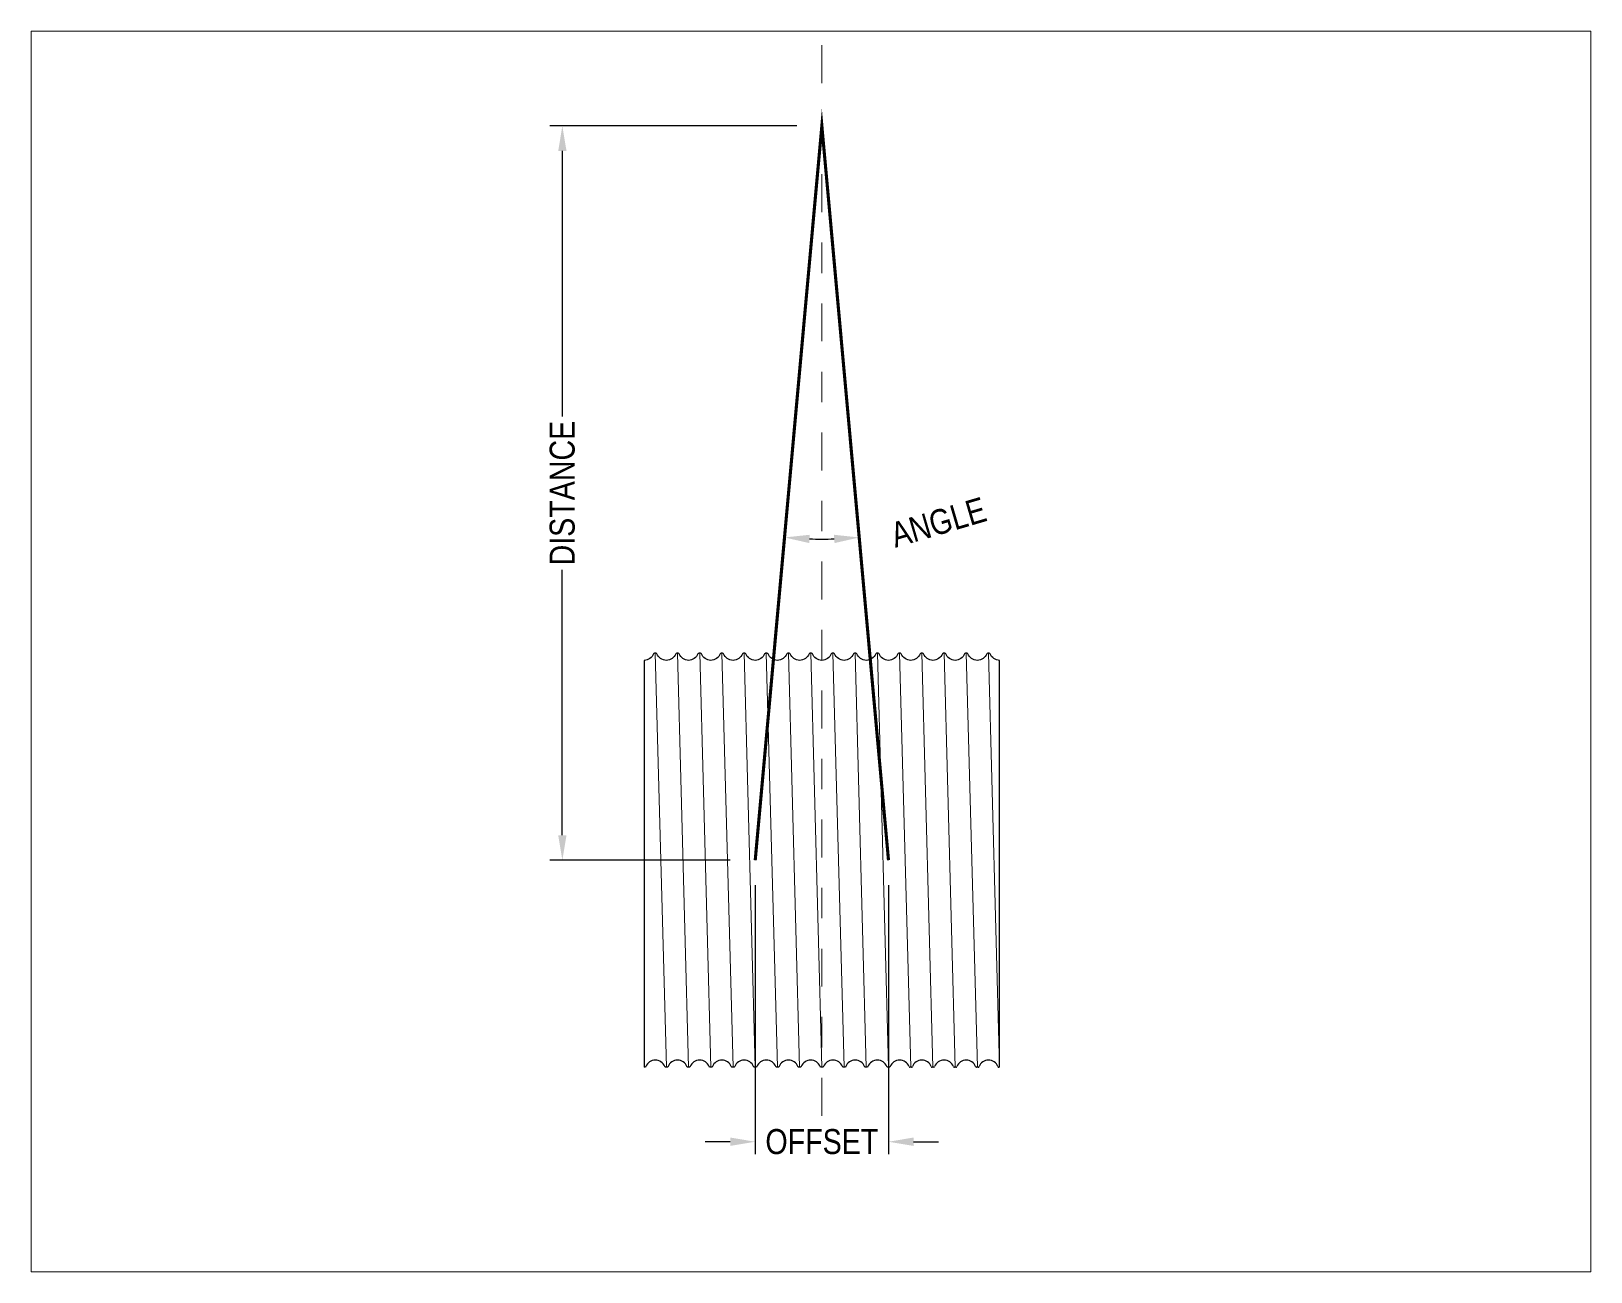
# Paper-space layout 'ANSI A' of a CAD drawing. Header units: inches. Extents: x 1.34 to 10.29, y 0.62 to 7.74.
# The model-space entities are those that its viewports show. They can reach past a viewport. Long polylines and large blocks are cut down to what shows.
import ezdxf

# ---------------------------------------------------------------- set-up
doc = ezdxf.new("R2010")
doc.units = ezdxf.units.IN
doc.header["$LTSCALE"] = 0.1
doc.header["$MEASUREMENT"] = 0
doc.header["$PDMODE"] = 35
doc.linetypes.add('CENTER', pattern=[2, 1.25, -0.25, 0.25, -0.25])
for name, color, linetype, lineweight in [('..01 - Medium', 7, 'Continuous', 25), ('..02 - Light', 142, 'Continuous', 9), ('..05 - Center', 84, 'CENTER', 9), ('..09 - Hatch', 8, 'Continuous', 9)]:
    doc.layers.add(name, color=color, linetype=linetype, lineweight=lineweight)
doc.styles.add('prg 03 - Standard', font='ARIALN.TTF')
doc.dimstyles.new('prg - inch - 16', dxfattribs={"dimtxt": 0.125, "dimasz": 0.125, "dimexe": 0.0625, "dimexo": 0.125, "dimgap": 0.03125, "dimtad": 0, "dimdec": 4, "dimzin": 3, "dimdsep": 46, "dimlunit": 4, "dimtxsty": 'prg 03 - Standard', "dimcen": 0.0625, "dimclrd": 256, "dimclre": 256, "dimclrt": 256, "dimadec": 0, "dimazin": 2, "dimtfac": 1, "dimtdec": 4, "dimtofl": 0, "dimtmove": 0, "dimatfit": 3, "dimfxl": 1, "dimfrac": 1, "dimtolj": 1, "dimtzin": 0, "dimarcsym": 1})

# ---------------------------------------------------------------- blocks, each defined once
blk = doc.blocks.new('*D42')
at = {"layer": '..02 - Light', "lineweight": -2, "transparency": 16777216}
for p, q in [((11.831, 10.09), (9.36, 10.09)), ((9.485, 9.84), (9.485, 7.185)), ((9.485, 2.994), (9.485, 5.649)), ((11.164, 2.744), (9.36, 2.744))]:
    blk.add_line(p, q, dxfattribs=at)
at = {"layer": '..02 - Light', "transparency": 16777216}
for points in [[(9.444, 9.84), (9.527, 9.84), (9.485, 10.09)], [(9.444, 2.994), (9.527, 2.994), (9.485, 2.744)]]:
    blk.add_solid(points, dxfattribs=at)
at = {"layer": 'Defpoints', "color": 0, "transparency": 16777216}
for p in [(9.485, 10.09), (12.081, 10.09), (11.414, 2.744)]:
    blk.add_point(p, dxfattribs=at)
at = {"layer": '..02 - Light', "transparency": 16777216, "insert": (9.485, 6.417), "char_height": 0.25, "attachment_point": 5, "rotation": 90, "style": 'prg 03 - Standard'}
blk.add_mtext('\\A1;DISTANCE', dxfattribs=at)
blk = doc.blocks.new('*D43')
at = {"layer": '..02 - Light', "lineweight": -2, "transparency": 16777216}
for p, q in [((11.414, 2.494), (11.414, -0.198)), ((12.748, 2.494), (12.748, -0.198)), ((11.164, -0.073), (10.914, -0.073)), ((12.998, -0.073), (13.248, -0.073))]:
    blk.add_line(p, q, dxfattribs=at)
at = {"layer": '..02 - Light', "transparency": 16777216}
for points in [[(11.164, -0.031), (11.164, -0.115), (11.414, -0.073)], [(12.998, -0.031), (12.998, -0.115), (12.748, -0.073)]]:
    blk.add_solid(points, dxfattribs=at)
at = {"layer": 'Defpoints', "color": 0, "transparency": 16777216}
for p in [(11.414, 2.744), (12.748, 2.744), (12.748, -0.073)]:
    blk.add_point(p, dxfattribs=at)
at = {"layer": '..02 - Light', "transparency": 16777216, "insert": (12.081, -0.073), "char_height": 0.25, "attachment_point": 5, "style": 'prg 03 - Standard'}
blk.add_mtext('\\A1;OFFSET', dxfattribs=at)
blk = doc.blocks.new('*D44')
at = {"layer": '..02 - Light', "lineweight": -2, "transparency": 16777216}
blk.add_arc((12.081, 10.09), 4.133, 268.2811, 271.7189, dxfattribs=at)
at = {"layer": '..02 - Light', "transparency": 16777216}
for points in [[(11.955, 5.917), (11.96, 6), (11.707, 5.973)], [(12.202, 6), (12.208, 5.917), (12.455, 5.973)]]:
    blk.add_solid(points, dxfattribs=at)
at = {"layer": 'Defpoints', "color": 0, "transparency": 16777216}
for p in [(12.081, 10.09), (12.081, 10.09), (11.956, 5.958), (11.414, 2.744), (12.748, 2.744)]:
    blk.add_point(p, dxfattribs=at)
at = {"layer": '..02 - Light', "transparency": 16777216, "insert": (13.247, 6.124), "char_height": 0.25, "attachment_point": 5, "rotation": 16.3813, "style": 'prg 03 - Standard'}
blk.add_mtext('\\A1;ANGLE', dxfattribs=at)

msp = doc.modelspace()

# ---------------------------------------------------------------- linework, layer by layer
at = {"layer": '..01 - Medium'}
for p, q in [((11.41442, 2.74367), (12.08102, 10.08996)), ((12.74762, 2.74367), (12.08102, 10.08996)), ((10.30342, 4.74367), (10.30342, 0.67267)), ((13.85862, 0.67267), (13.85862, 4.74367)), ((12.97738, 0.67267), (12.96226, 0.67267)), ((13.19958, 0.67267), (13.18446, 0.67267)), ((13.42178, 0.67267), (13.40666, 0.67267)), ((13.64398, 0.67267), (13.62886, 0.67267)), ((13.85862, 0.67267), (13.85106, 0.67267))]:
    msp.add_line(p, q, dxfattribs=at)
for points in [[(11.19222, 4.74367, -0.30992313), (11.09801, 4.80827, 0.30992313), (11.08868, 4.81467), (11.07356, 4.81467, 0.30992313), (11.06424, 4.80827, -0.68571034), (10.87581, 4.80827, 0.30992313), (10.86648, 4.81467), (10.85136, 4.81467, 0.30992313), (10.84204, 4.80827, -0.68571034), (10.65361, 4.80827, 0.30992313), (10.64428, 4.81467), (10.62916, 4.81467, 0.30992313), (10.61984, 4.80827, -0.68571034), (10.43141, 4.80827, 0.30992313), (10.42208, 4.81467), (10.40696, 4.81467, 0.30992313), (10.39764, 4.80827, -0.30992313), (10.30342, 4.74367)], [(12.08102, 4.74367, -0.30992313), (11.98681, 4.80827, 0.30992313), (11.97748, 4.81467), (11.96236, 4.81467, 0.30992313), (11.95304, 4.80827, -0.68571034), (11.76461, 4.80827, 0.30992313), (11.75528, 4.81467), (11.74016, 4.81467, 0.30992313), (11.73084, 4.80827, -0.68571034), (11.54241, 4.80827, 0.30992313), (11.53308, 4.81467), (11.51796, 4.81467, 0.30992313), (11.50864, 4.80827, -0.68571034), (11.32021, 4.80827, 0.30992313), (11.31088, 4.81467), (11.29576, 4.81467, 0.30992313), (11.28644, 4.80827, -0.30992313), (11.19222, 4.74367)], [(12.96982, 4.74367, -0.30992313), (12.87561, 4.80827, 0.30992313), (12.86628, 4.81467), (12.85116, 4.81467, 0.30992313), (12.84184, 4.80827, -0.68571034), (12.65341, 4.80827, 0.30992313), (12.64408, 4.81467), (12.62896, 4.81467, 0.30992313), (12.61964, 4.80827, -0.68571034), (12.43121, 4.80827, 0.30992313), (12.42188, 4.81467), (12.40676, 4.81467, 0.30992313), (12.39744, 4.80827, -0.68571034), (12.20901, 4.80827, 0.30992313), (12.19968, 4.81467), (12.18456, 4.81467, 0.30992313), (12.17524, 4.80827, -0.30992313), (12.08102, 4.74367)], [(13.85862, 4.74367, -0.30992313), (13.76441, 4.80827, 0.30992313), (13.75508, 4.81467), (13.73996, 4.81467, 0.30992313), (13.73064, 4.80827, -0.68571034), (13.54221, 4.80827, 0.30992313), (13.53288, 4.81467), (13.51776, 4.81467, 0.30992313), (13.50844, 4.80827, -0.68571034), (13.32001, 4.80827, 0.30992313), (13.31068, 4.81467), (13.29556, 4.81467, 0.30992313), (13.28624, 4.80827, -0.68571034), (13.09781, 4.80827, 0.30992313), (13.08848, 4.81467), (13.07336, 4.81467, 0.30992313), (13.06404, 4.80827, -0.30992313), (12.96982, 4.74367)], [(11.08112, 0.74367, 0.30992313), (10.98691, 0.67907, -0.30992313), (10.97758, 0.67267), (10.96246, 0.67267, -0.30992313), (10.95314, 0.67907, 0.68571034), (10.76471, 0.67907, -0.30992313), (10.75538, 0.67267), (10.74026, 0.67267, -0.30992313), (10.73094, 0.67907, 0.68571034), (10.54251, 0.67907, -0.30992313), (10.53318, 0.67267), (10.51806, 0.67267, -0.30992313), (10.50874, 0.67907, 0.68571034), (10.32031, 0.67907, -0.30992313), (10.31098, 0.67267), (10.30342, 0.67267)], [(11.96992, 0.74367, 0.30992313), (11.87571, 0.67907, -0.30992313), (11.86638, 0.67267), (11.85126, 0.67267, -0.30992313), (11.84194, 0.67907, 0.68571034), (11.65351, 0.67907, -0.30992313), (11.64418, 0.67267), (11.62906, 0.67267, -0.30992313), (11.61974, 0.67907, 0.68571034), (11.43131, 0.67907, -0.30992313), (11.42198, 0.67267), (11.40686, 0.67267, -0.30992313), (11.39754, 0.67907, 0.68571034), (11.20911, 0.67907, -0.30992313), (11.19978, 0.67267), (11.18466, 0.67267, -0.30992313), (11.17534, 0.67907, 0.30992313), (11.08112, 0.74367)], [(12.85872, 0.74367, 0.30992313), (12.76451, 0.67907, -0.30992313), (12.75518, 0.67267), (12.74006, 0.67267, -0.30992313), (12.73074, 0.67907, 0.68571034), (12.54231, 0.67907, -0.30992313), (12.53298, 0.67267), (12.51786, 0.67267, -0.30992313), (12.50854, 0.67907, 0.68571034), (12.32011, 0.67907, -0.30992313), (12.31078, 0.67267), (12.29566, 0.67267, -0.30992313), (12.28634, 0.67907, 0.68571034), (12.09791, 0.67907, -0.30992313), (12.08858, 0.67267), (12.07346, 0.67267, -0.30992313), (12.06414, 0.67907, 0.30992313), (11.96992, 0.74367)]]:
    msp.add_lwpolyline(points, format="xyb", dxfattribs=at)
for centre, radius, start, end in [((12.85872, 0.64267), 0.101, 21.122329, 90), ((12.96226, 0.68267), 0.01, 201.122329, 270), ((12.97738, 0.68267), 0.01, 270, 338.877671), ((13.08092, 0.64267), 0.101, 21.122329, 158.877671), ((13.18446, 0.68267), 0.01, 201.122329, 270), ((13.19958, 0.68267), 0.01, 270, 338.877671), ((13.30312, 0.64267), 0.101, 21.122329, 158.877671), ((13.40666, 0.68267), 0.01, 201.122329, 270), ((13.42178, 0.68267), 0.01, 270, 338.877671), ((13.52532, 0.64267), 0.101, 21.122329, 158.877671), ((13.62886, 0.68267), 0.01, 201.122329, 270), ((13.64398, 0.68267), 0.01, 270, 338.877671), ((13.74752, 0.64267), 0.101, 90, 158.877671), ((13.74752, 0.64267), 0.101, 21.122329, 158.877671), ((13.85106, 0.68267), 0.01, 201.122329, 270)]:
    msp.add_arc(centre, radius, start, end, dxfattribs=at)
at = {"layer": '..05 - Center'}
msp.add_line((12.08102, 0.18762), (12.08102, 10.97011), dxfattribs=at)
at = {"layer": '..09 - Hatch'}
for p, q in [((10.52562, 0.67267), (10.41452, 4.81467)), ((10.74782, 0.67267), (10.63672, 4.81467)), ((10.97002, 0.67267), (10.85892, 4.81467)), ((11.19222, 0.67267), (11.08112, 4.81467)), ((11.41442, 0.67267), (11.30332, 4.81467)), ((11.63662, 0.67267), (11.52552, 4.81467)), ((11.85882, 0.67267), (11.74772, 4.81467)), ((12.08102, 0.67267), (11.96992, 4.81467)), ((12.30322, 0.67267), (12.19212, 4.81467)), ((12.52542, 0.67267), (12.41432, 4.81467)), ((12.74762, 0.67267), (12.63652, 4.81467)), ((12.96982, 0.67267), (12.85872, 4.81467)), ((13.19202, 0.67267), (13.08092, 4.81467)), ((13.41422, 0.67267), (13.30312, 4.81467)), ((13.63642, 0.67267), (13.52532, 4.81467)), ((13.85862, 0.67267), (13.74752, 4.81467))]:
    msp.add_line(p, q, dxfattribs=at)
at = {"layer": '..09 - Hatch', "const_width": 0.03125}
msp.add_lwpolyline([(11.41442, 2.74367), (12.08102, 10.08996), (12.74762, 2.74367)], dxfattribs=at)

# ---------------------------------------------------------------- dimensions: what is measured, and where the dimension line sits
at = {"layer": '..02 - Light'}
dim = msp.add_linear_dim(base=(9.48549, 10.08996), p1=(11.41442, 2.74367), p2=(12.08102, 10.08996), angle=90, text='DISTANCE', dimstyle='prg - inch - 16', override={"dimfrac": 2}, dxfattribs=at)
dim.commit()
dim.dimension.update_dxf_attribs({"geometry": '*D42', "text_midpoint": (9.48549, 6.41681)})
dim = msp.add_angular_dim_2l(base=(11.95636, 5.95843), line1=((12.74762, 2.74367), (12.08102, 10.08996)), line2=((11.41442, 2.74367), (12.08102, 10.08996)), text='ANGLE', dimstyle='prg - inch - 16', override={"dimscale": 0, "dimfrac": 2}, dxfattribs=at)
dim.commit()
dim.dimension.update_dxf_attribs({"geometry": '*D44', "text_midpoint": (13.24676, 6.12434), "dimtype": 162})
dim = msp.add_linear_dim(base=(12.74762, -0.07297), p1=(11.41442, 2.74367), p2=(12.74762, 2.74367), text='OFFSET', dimstyle='prg - inch - 16', override={"dimfrac": 2}, dxfattribs=at)
dim.commit()
dim.dimension.update_dxf_attribs({"geometry": '*D43', "text_midpoint": (12.08102, -0.07297)})

psp = doc.layouts.new('ANSI A')

# ---------------------------------------------------------------- viewports
at = {"layer": '..09 - Hatch', "view_target_point": (28.56801, 5.49296)}
psp.add_viewport(center=(5.8158, 4.1811), size=(8.95, 7.121359), view_center_point=(-16.59559, -0.6609), view_height=12.4132023, dxfattribs=at)

doc.saveas('drawing.dxf')
